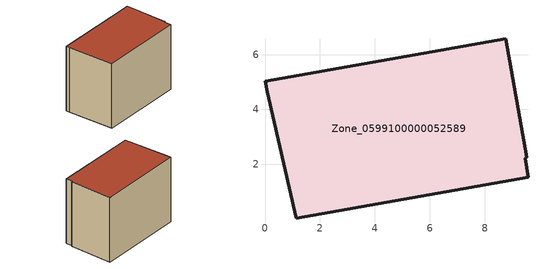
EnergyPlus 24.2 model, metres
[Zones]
Zone_0599100000052589
 floor ground (C_G): 9.46,2.22 9.57,1.54 1.14,0.05 0.08,4.65 0,5.02 8.76,6.57 9.53,2.25 z0
 wall outside (C_F): 0,5.02 0.08,4.65 1.14,0.05 9.57,1.54 9.46,2.22 9.53,2.25 8.76,6.57 0,5.02 z0:6.9
 roof outside (C_R): 9.57,1.54 9.46,2.22 9.53,2.25 8.76,6.57 0,5.02 0.08,4.65 1.14,0.05 z6.9
[BUILDING]
Pand.0599100000052589: North Axis=0; Terrain=City; Loads Convergence Tolerance Value=0.04; Temperature Convergence Tolerance Value=0.4; Solar Distribution=FullExterior; Maximum Number of Warmup Days=25; Minimum Number of Warmup Days=1
[Site:Location]
Rotterdam.The.Hague.AP_ZH_NLD Design_Conditions: Latitude=51.96; Longitude=4.45; Time Zone=1; Elevation=-4.5
[SITE:GROUNDTEMPERATURE:BUILDINGSURFACE]
18, 18, 18, 18, 18, 18, 18, 18, 18, 18, 18, 18
[MATERIAL] Thermal Absorptance=0.9; Solar Absorptance=0.7; Visible Absorptance=0.7
Name | Roughness | Thickness | Conductivity | Density | Specific Heat
G.TI.1946 | MediumSmooth | 0.15 | 1 | 540 | 1210
F.TI.1946 | Rough | 0.3 | 0.857143 | 1920 | 840
R.TI.1946 | MediumRough | 0.2 | 0.1 | 1500 | 1000
[CONSTRUCTION]
C_G: G.TI.1946
C_F: F.TI.1946
C_R: R.TI.1946
[ZONE]
Zone_0599100000052589: Type=1; Multiplier=1; Ceiling Height=Autocalculate; Volume=Autocalculate; Floor Area=autocalculate; Part of Total Floor Area=Yes
[ZONEINFILTRATION:DESIGNFLOWRATE]
Infil_Zone_0599100000052589: Zone or ZoneList or Space or SpaceList=Zone_0599100000052589; Schedule=AlwaysOn; Design Flow Rate Calculation Method=Flow/Area; Flow Rate per Floor Area=0.003; Constant Term Coefficient=1; Temperature Term Coefficient=0; Velocity Term Coefficient=0; Velocity Squared Term Coefficient=0
[HVACTEMPLATE:ZONE:IDEALLOADSAIRSYSTEM]
Zone_0599100000052589: Maximum Heating Supply Air Temperature=50; Minimum Cooling Supply Air Temperature=13; Maximum Heating Supply Air Humidity Ratio=0.0156; Minimum Cooling Supply Air Humidity Ratio=0.0077; Heating Limit=NoLimit; Cooling Limit=NoLimit; Dehumidification Control Type=ConstantSensibleHeatRatio; Cooling Sensible Heat Ratio=0.7; Dehumidification Setpoint=60; Humidification Control Type=None; Humidification Setpoint=30; Outdoor Air Method=None; Outdoor Air Flow Rate per Person=0.00944; Outdoor Air Flow Rate per Zone Floor Area=0; Outdoor Air Flow Rate per Zone=0; Demand Controlled Ventilation Type=None; Outdoor Air Economizer Type=NoEconomizer; Heat Recovery Type=None; Sensible Heat Recovery Effectiveness=0.7; Latent Heat Recovery Effectiveness=0.65
[ZONECONTROL:THERMOSTAT]
ThermostatControl_Zone_0599100000052589: Zone or ZoneList=Zone_0599100000052589; Control Type Schedule=DualSetpointControlType; Control 1=Thermostat_Zone_0599100000052589; Temperature Difference Between Cutout And Setpoint=0
[THERMOSTATSETPOINT:DUALSETPOINT]
Thermostat_Zone_0599100000052589: Heating Setpoint Temperature Schedule=HeatingSetpoint_Zone_0599100000052589; Cooling Setpoint Temperature Schedule=CoolingSetpoint_Zone_0599100000052589
[SCHEDULE:COMPACT]
HeatingSetpoint_Zone_0599100000052589: Through: 12/31, For: AllDays, Until: 24:00, 21
CoolingSetpoint_Zone_0599100000052589: Through: 12/31, For: AllDays, Until: 24:00, 24
DualSetpointControlType: Through: 12/31, For: AllDays, Until: 24:00, 4
AlwaysOn: Through: 12/31, For: AllDays, Until: 24:00, 1
